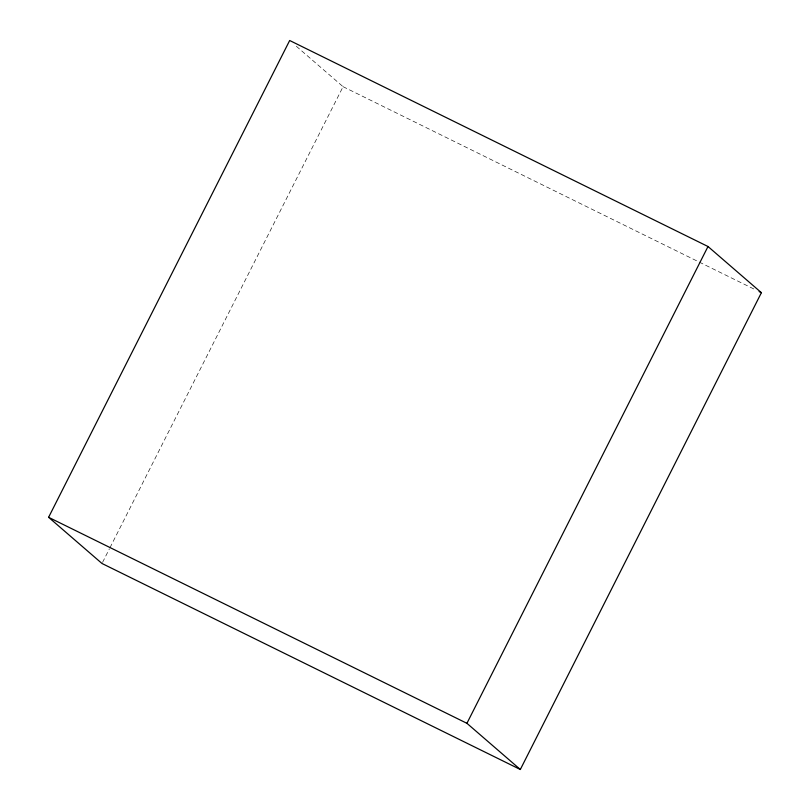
<?xml version="1.0" encoding="UTF-8"?>
<svg xmlns="http://www.w3.org/2000/svg" width="810" height="810" viewBox="0 0 810 810"><rect width="100%" height="100%" fill="white"/><g stroke="black" fill="none" stroke-linecap="round" stroke-linejoin="round"><path stroke-width="0.61" stroke-dasharray="4.05 3.04" d="M102.566 562.363L109.411 548.836M109.978 547.712L343.075 86.69L295.397 45.451M343.075 86.69L755.73 289.909"/><path stroke-width="1.21" d="M48.6 517.307L289.676 40.5L708.001 246.513L761.4 292.693L520.324 769.5L101.999 563.487L48.6 517.307L466.925 723.31L520.324 769.5M466.925 723.31L708.001 246.513M759.132 291.58L761.4 292.693"/></g></svg>
